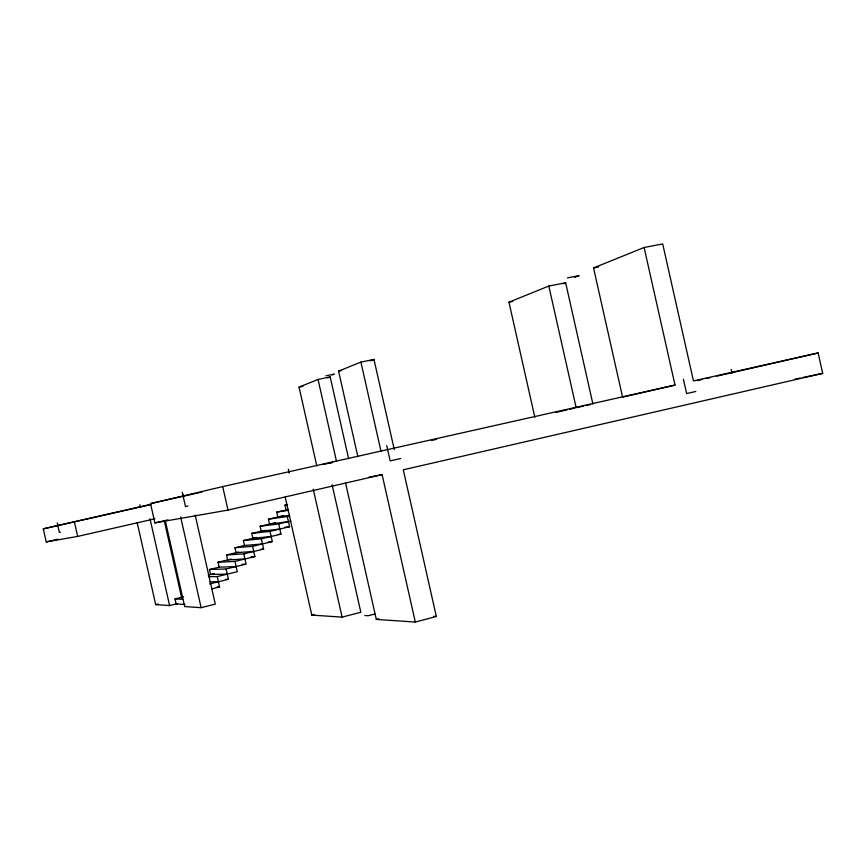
<?xml version="1.0" encoding="UTF-8"?>
<svg xmlns="http://www.w3.org/2000/svg" width="866" height="866" viewBox="0 0 866 866"><rect width="100%" height="100%" fill="white"/><g stroke="black" fill="none" stroke-linecap="round" stroke-linejoin="round"><path stroke-width="1.3" d="M316.804 465.94L299.041 387.124L318.038 379.438L330.195 376.948L348.619 458.688M357.831 456.523L338.584 371.124L360.905 362.096L373.971 359.433L394.279 449.595M534.842 417.26L508.959 302.18L548.817 286.051L565.65 282.771L592.907 404.011M644.109 247.481L675.015 385.078L622.578 397.115L593.546 267.94L644.109 247.481L662.707 243.952L693.46 380.932L818.121 352.949L822.7 373.376L403.285 469.794L436.323 616.473L415.323 622.048L376.309 619.428L345.556 482.968M332.23 374.924L334.298 374.101L325.93 375.812M574.678 277.401L579.159 275.594L567.49 277.856M327.77 377.912L330.195 376.948M370.377 360.873L373.971 359.433M563.192 283.756L565.65 282.771M376.309 619.428L378.788 618.779M374.794 614.026L368.31 615.726L364.867 615.51M285.217 497.171L311.814 615.098L342.092 617.133L360.841 612.262L332.111 484.787M311.814 615.098L314.358 614.438M165.438 521.31L184.685 606.568L201.129 607.672L215.288 604.132L195.196 515.097M211.997 588.815L219.563 586.953L217.225 576.594L208.446 576.713M185.108 604.479L176.155 603.927L175.019 598.936L183.592 596.815M137.164 522.566L155.696 604.62L158.218 604.003M155.696 604.62L169.595 605.55L177.454 603.613M209.561 583.944L228.451 579.311L226.123 568.984L209.485 569.503L210.611 574.461L227.282 574.147M226.123 568.984L246.106 564.134L243.79 553.839L226.513 554.976L227.628 559.912L244.948 558.981M208.186 575.056L214.227 573.584M217.225 576.594L237.295 571.701L234.967 561.395L218.016 562.229L219.13 567.176L236.137 566.548M218.016 562.229L231.211 559.046M234.967 561.395L254.875 556.589L252.558 546.316L234.967 547.756L236.082 552.681L253.716 551.447M209.485 569.503L219.13 567.176M252.558 546.316L272.303 541.596L269.997 531.378L251.779 533.413L252.883 538.316L271.155 536.487M226.513 554.976L238.464 552.118M243.79 553.839L263.61 549.076L261.305 538.825L243.389 540.568L244.493 545.483L262.452 543.956M243.389 540.568L256.423 537.472M261.305 538.825L280.963 534.149L278.668 523.952L260.125 526.279L261.229 531.172L279.815 529.05M234.967 547.756L244.493 545.483M154.906 518.788L77.659 536.411L46.255 541.91L43.3 528.834L150.695 504.358M415.323 622.048L382.112 474.655L227.996 510.085L154.884 522.891L150.522 503.601L222.703 486.605L675.015 385.078M278.668 523.952L290.868 521.072M251.779 533.413L264.758 530.338M269.997 531.378L289.58 526.734L287.285 516.558L268.449 519.178L269.543 524.071L288.432 521.646M268.449 519.178L283.669 515.616M287.285 516.558L289.72 515.984M260.125 526.279L275.41 522.685M330.455 462.866L332.62 462.357M289.341 515.357L277.824 516.98L276.73 512.109L288.67 509.533M286.072 509.933L284.979 505.062L287.306 504.532M555.517 412.519L567.143 409.845M569.72 409.25L574.894 408.07M697.195 380.629L702.423 379.427M706.342 378.539L710.282 377.63M716.853 376.125L818.121 352.949M154.884 522.891L167.961 519.892M400.741 458.504L390.176 460.907L386.734 445.633M695.82 391.464L686.63 393.554L683.426 379.308M46.255 541.91L58.076 539.215M43.3 528.834L139.004 507.303M140.324 507.011L150.814 504.651M323.17 464.479L332.382 462.412M577.384 407.496L583.359 406.154M585.752 405.624L590.515 404.552M150.522 503.601L201.984 492.04M431.42 440.491L436.648 439.322M794.956 379.135L800.238 378.041M802.879 377.489L822.7 373.376M299.041 387.124L302.959 386.323M338.584 371.124L341.107 370.605M60.414 532.157L59.375 532.374L57.253 522.977M187.89 506.025L185.476 506.523L182.25 492.224M508.959 302.18L512.672 301.444M593.546 267.94L598.601 266.977M368.948 477.155L382.112 474.655M284.979 505.062L287.566 504.64M276.73 512.109L288.216 510.366M284.535 527.329L289.58 526.734M278.3 534.43L280.963 534.149M268.384 541.943L272.303 541.596M261.034 549.26L263.61 549.076M251.086 556.806L254.875 556.589M242.101 564.296L244.775 564.188M225.874 579.332L228.451 579.311M209.594 581.779L218.394 581.779M217.041 586.921L219.563 586.953M175.019 598.936L182.672 599.294M433.65 616.321L436.323 616.473M222.703 486.605L227.996 510.085M183.051 494.41L183.603 496.868M180.669 517.045L201.129 607.672M164.324 521.018L181.795 598.374M150.002 518.766L169.595 605.55M139.816 504.77L140.368 507.238M74.303 521.538L77.659 536.411M731.142 369.425L731.997 373.203M548.817 286.051L576.182 407.767M360.905 362.096L380.975 451.208M318.038 379.438L336.517 461.426M313.232 489.128L342.092 617.133M288.346 469.199L289.201 472.988"/></g></svg>
